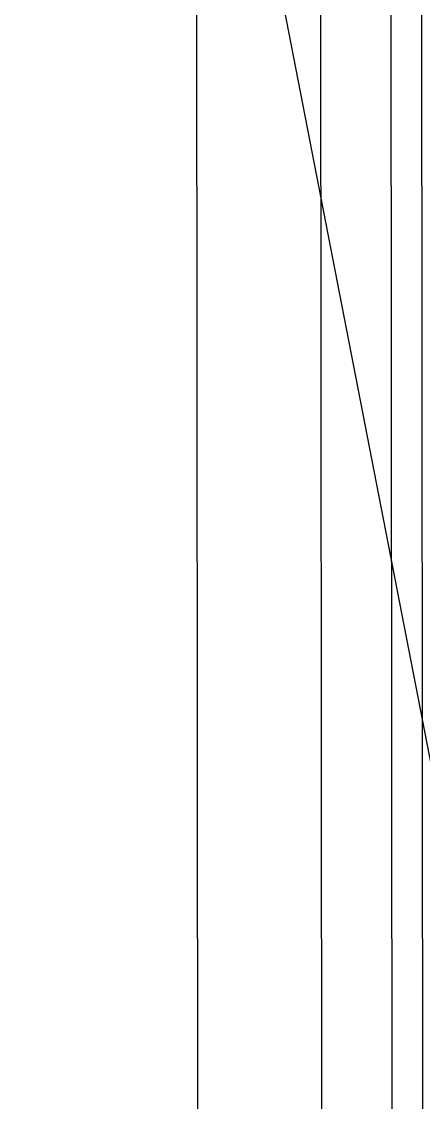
# Model space of a CAD drawing. Extents: x 104.513 to 104.5295, y 28.4567 to 28.4663.
# Drawn here: x 104.512984009 to 104.512985413, y 28.462682127 to 28.462685904 of the extents above; entities that cross this region are included whole.
import ezdxf

# ---------------------------------------------------------------- set-up
doc = ezdxf.new("R2010")
doc.units = 0
doc.header["$MEASUREMENT"] = 0
doc.layers.add('Iso-height_Area', color=7, linetype='Continuous')

msp = doc.modelspace()

# ---------------------------------------------------------------- linework, layer by layer
at = {"layer": 'Iso-height_Area', "color": 0}
for points in [[(104.5129823685, 28.4661489827, 420), (104.5129860667, 28.461780276, 420), (104.5129980427, 28.4617369678, 420), (104.5130269077, 28.461722347, 420), (104.5131504972, 28.4617278146, 420), (104.5132614506, 28.4617020576, 420), (104.5134114865, 28.4615962278, 420), (104.5134114865, 28.4615962278, 420), (104.5137024357, 28.4613561356, 420), (104.5137890594, 28.4611608164, 420), (104.5138381066, 28.4611212438, 420), (104.513913515, 28.4610939222, 420), (104.5140870926, 28.4611070512, 420), (104.5148521639, 28.4613441078, 420), (104.5149708983, 28.4613915584, 420), (104.5151238503, 28.4614860367, 420), (104.5153722906, 28.4617332942, 420), (104.5155480494, 28.4618376661, 420), (104.5156234182, 28.4618965984, 420), (104.5159623632, 28.4623006342, 420), (104.516047521, 28.4623810858, 420), (104.5161665453, 28.4624563402, 420)], [(104.5129823685, 28.4661489827, 424), (104.5129861282, 28.4618638133, 424), (104.5129981657, 28.4618212093, 424), (104.5130265593, 28.4618053626, 424), (104.5131876746, 28.4618012185, 424), (104.5133133447, 28.4617615458, 424), (104.5135266012, 28.4615962278, 424), (104.5135266012, 28.4615962278, 424), (104.5137996809, 28.4614197185, 424), (104.5138325164, 28.4613744967, 424), (104.5138967736, 28.4612260356, 424), (104.5139406549, 28.4611879273, 424), (104.5139935076, 28.4611736485, 424), (104.5141051917, 28.4611809553, 424), (104.514264499, 28.4612228119, 424), (104.5149219454, 28.4614441145, 424), (104.5150787145, 28.4615343999, 424), (104.5152920402, 28.4617532646, 424), (104.5154697764, 28.4618597413, 424), (104.5155772937, 28.4619421757, 424), (104.5157685685, 28.4621658696, 424), (104.5159447328, 28.4624115723, 424), (104.5160816124, 28.462505964, 424), (104.5164280368, 28.4626592366, 424)], [(104.5129823685, 28.4661489827, 427), (104.5129856277, 28.4619462792, 427), (104.5129971647, 28.4619024889, 427), (104.5130230168, 28.461883037, 427), (104.5132151336, 28.4618578657, 427), (104.5133224945, 28.4618197155, 427), (104.5136301424, 28.4615962278, 427), (104.5136301424, 28.4615962278, 427), (104.5138109724, 28.4615139674, 427), (104.5138572918, 28.4614801425, 427), (104.5138988779, 28.4614372796, 427), (104.5139904763, 28.46127875, 427), (104.5140712553, 28.4612499177, 427), (104.5141965506, 28.4612606979, 427), (104.5143428426, 28.4612988841, 427), (104.514935086, 28.461506481, 427), (104.5150701101, 28.4615914343, 427), (104.5152508748, 28.4617660468, 427)], [(104.5129823685, 28.4661489827, 442), (104.5129846696, 28.4626108238, 442), (104.5130072179, 28.462533106, 442), (104.5132124381, 28.4622740378, 442), (104.5133185094, 28.4621803343, 442), (104.5137303679, 28.4618882222, 442), (104.5138328467, 28.4618528663, 442), (104.5140255192, 28.4618452972, 442), (104.5141117855, 28.4618253927, 442), (104.5142064875, 28.4617747033, 442), (104.5143403396, 28.4616757225, 442), (104.5144730385, 28.4616412247, 442), (104.5146916325, 28.4616670026, 442), (104.5148852857, 28.4617379195, 442), (104.5152960689, 28.4619795901, 442), (104.5154239158, 28.462095309, 442), (104.5154721247, 28.4621751046, 442), (104.5154839021, 28.4622864901, 442), (104.515456181, 28.4623641977, 442), (104.5153823657, 28.4624660897, 442), (104.5152253463, 28.4625965358, 442), (104.5148486225, 28.4628407301, 442), (104.5145748449, 28.4630732848, 442)], [(104.5129823685, 28.4661489827, 443), (104.5129839752, 28.4626908455, 443), (104.5129997141, 28.4626098047, 443), (104.5132298591, 28.4622981039, 443), (104.5133609815, 28.4621799186, 443), (104.5137398855, 28.4619056442, 443), (104.5138433413, 28.4618713956, 443), (104.5141141621, 28.4618484562, 443), (104.5141883127, 28.4618140315, 443), (104.5143688062, 28.46168847, 443), (104.5144805068, 28.4616605335, 443), (104.5146794036, 28.4616789011, 443), (104.5148858311, 28.4617519476, 443), (104.5152976415, 28.4619924129, 443), (104.5153777147, 28.4620589244, 443), (104.5154423423, 28.4621457873, 443), (104.5154670492, 28.4622106436, 443), (104.5154651248, 28.4622987982, 443), (104.5153722072, 28.4624499706, 443), (104.5152113103, 28.4625843025, 443), (104.5148104749, 28.4628443979, 443), (104.5145401184, 28.4630724546, 443)]]:
    msp.add_polyline3d(points, dxfattribs=at)

doc.saveas('drawing.dxf')
